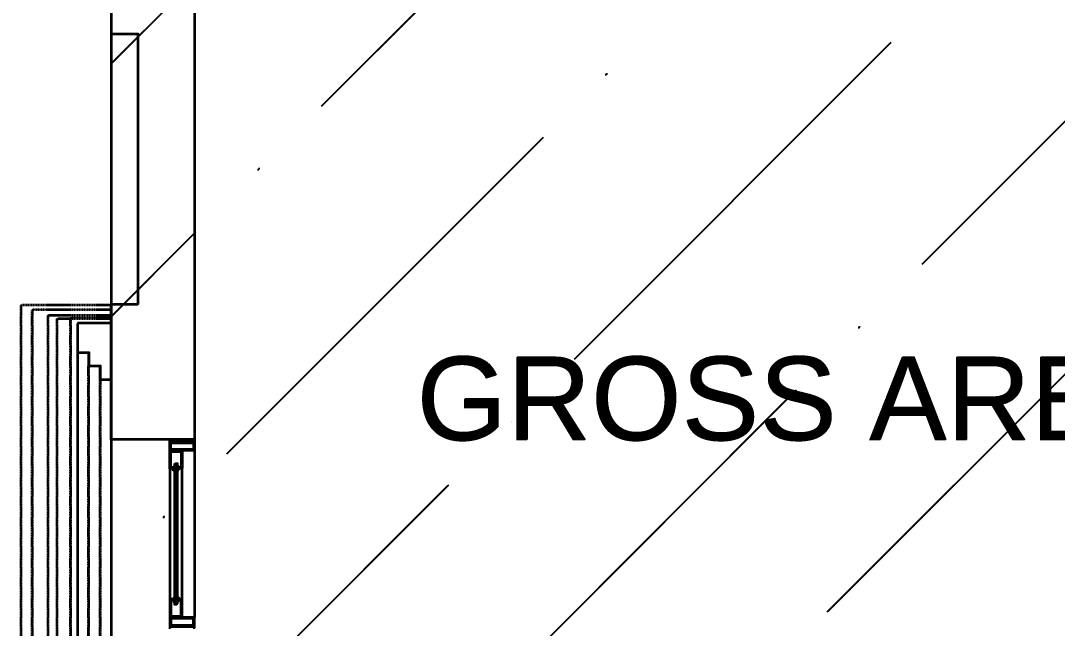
# Model space of a CAD drawing. Header units: inches. Extents: x 4821 to 127877, y 58012 to 433683.
# Drawn here: x 38917 to 43519, y 159021 to 161717 of the extents above; entities that cross this region are included whole.
import ezdxf

# ---------------------------------------------------------------- set-up
doc = ezdxf.new("R2010")
doc.units = ezdxf.units.IN
doc.header["$MEASUREMENT"] = 0
doc.linetypes.add('104-TYPICAL FLOOR$0$HIDDEN', pattern=[0.375, 0.25, -0.125])
for name, color, linetype in [('A-ANNO-SYMB', 130, 'Continuous'), ('A-ELV', 11, 'Continuous'), ('A-LIN-10', 8, 'Continuous'), ('A-WAL-CMU', 7, 'Continuous'), ('A-WALL', 53, 'Continuous'), ('A-WIN', 141, 'Continuous')]:
    doc.layers.add(name, color=color, linetype=linetype)
doc.styles.get("Standard").update_dxf_attribs({"font": 'arial.ttf'})

# ---------------------------------------------------------------- blocks, each defined once
blk = doc.blocks.new('nn win')
for points in [[(1073782.3, -1333384.7, 0.506094), (1073772.7, -1333379.1), (1073772.7, -1333381.8), (1073761.4, -1333381.8), (1073761.4, -1333384.7)], [(1074343.1, -1333384.7, -0.506094), (1074352.7, -1333379.1), (1074352.7, -1333381.8), (1074364, -1333381.8), (1074364, -1333384.7)], [(1073782.3, -1333396.7, -0.506094), (1073772.7, -1333402.3), (1073772.7, -1333399.7), (1073761.4, -1333399.7), (1073761.4, -1333396.7)], [(1074343.1, -1333396.7, 0.506094), (1074352.7, -1333402.3), (1074352.7, -1333399.7), (1074364, -1333399.7), (1074364, -1333396.7)]]:
    blk.add_hatch(color=2).paths.add_polyline_path(points)
at = {"color": 2}
for p, q in [((1073652.7, -1333363.2, -517.5), (1073642.7, -1333363.2, -517.5)), ((1074472.7, -1333363.2, -517.5), (1074482.7, -1333363.2, -517.5)), ((1073642.7, -1333473.2, -517.5), (1073652.7, -1333473.2, -517.5)), ((1074482.7, -1333473.2, -517.5), (1074472.7, -1333473.2, -517.5))]:
    blk.add_line(p, q, dxfattribs=at)
for p, q in [((1074352.7, -1333363.2, 517.5), (1073772.7, -1333363.2, -517.5)), ((1073772.7, -1333418.2, -517.5), (1074352.7, -1333418.2, 517.5)), ((1074432.7, -1333473.2, 703), (1073692.7, -1333473.2, -517.5))]:
    blk.add_line(p, q)
at = {"color": 2, "elevation": 1035}
for points in [[(1073652.7, -1333473.2), (1073692.7, -1333473.2), (1073692.7, -1333363.2), (1073692.7, -1333363.2), (1073692.7, -1333363.2), (1073652.7, -1333363.2)], [(1074472.7, -1333473.2), (1074432.7, -1333473.2), (1074432.7, -1333363.2), (1074432.7, -1333363.2), (1074432.7, -1333363.2), (1074472.7, -1333363.2)]]:
    blk.add_lwpolyline(points, close=True, dxfattribs=at)
at = {"color": 9, "elevation": 1035}
for points in [[(1073657.7, -1333468.2), (1073687.7, -1333468.2), (1073687.7, -1333368.2), (1073657.7, -1333368.2)], [(1074467.7, -1333468.2), (1074437.7, -1333468.2), (1074437.7, -1333368.2), (1074467.7, -1333368.2)]]:
    blk.add_lwpolyline(points, close=True, dxfattribs=at)
at = {"color": 2}
for points, elevation in [([(1073772.7, -1333384.7), (1073772.7, -1333363.2), (1073692.7, -1333363.2), (1073692.7, -1333418.2), (1073772.7, -1333418.2), (1073772.7, -1333396.7)], -517.5), ([(1074352.7, -1333384.7), (1074352.7, -1333363.2), (1074432.7, -1333363.2), (1074432.7, -1333418.2), (1074352.7, -1333418.2), (1074352.7, -1333396.7)], 517.5)]:
    blk.add_lwpolyline(points, dxfattribs=dict(at, elevation=elevation))
at = {"color": 9}
for points, elevation in [([(1073768.2, -1333384.7), (1073768.2, -1333367.7), (1073697.2, -1333367.7), (1073697.2, -1333413.7), (1073768.2, -1333413.7), (1073768.2, -1333396.7)], -517.5), ([(1074357.2, -1333384.7), (1074357.2, -1333367.7), (1074428.2, -1333367.7), (1074428.2, -1333413.7), (1074357.2, -1333413.7), (1074357.2, -1333396.7)], 517.5)]:
    blk.add_lwpolyline(points, dxfattribs=dict(at, elevation=elevation))
at = {"elevation": 1035}
blk.add_lwpolyline([(1073751.4, -1333396.7), (1074374, -1333396.7), (1074374, -1333384.7), (1073751.4, -1333384.7)], close=True, dxfattribs=at)
at = {"color": 2, "elevation": 1035}
for points in [[(1073782.3, -1333384.7, 0.506094), (1073772.7, -1333379.1), (1073772.7, -1333381.8), (1073761.4, -1333381.8), (1073761.4, -1333384.7)], [(1074343.1, -1333384.7, -0.506094), (1074352.7, -1333379.1), (1074352.7, -1333381.8), (1074364, -1333381.8), (1074364, -1333384.7)], [(1073782.3, -1333396.7, -0.506094), (1073772.7, -1333402.3), (1073772.7, -1333399.7), (1073761.4, -1333399.7), (1073761.4, -1333396.7)], [(1074343.1, -1333396.7, 0.506094), (1074352.7, -1333402.3), (1074352.7, -1333399.7), (1074364, -1333399.7), (1074364, -1333396.7)]]:
    blk.add_lwpolyline(points, format="xyb", close=True, dxfattribs=at)
blk = doc.blocks.new('kr')
at = {"layer": 'A-ELV'}
blk.add_line((1023877.5, -1333095), (1020301.6, -1333095, 0), dxfattribs=at)
at = {"layer": 'A-ELV', "elevation": 0}
blk.add_lwpolyline([(1020171.6, -1333095), (1020301.6, -1333095), (1020301.6, -1333145), (1020361.6, -1333145), (1020361.6, -1333195), (1020421.6, -1333195), (1020421.6, -1333245), (1020171.6, -1333245), (1020171.6, -1333095)], dxfattribs=at)
at = {"layer": 'A-ELV'}
blk.add_lwpolyline([(1024007.5, -1333095), (1023877.5, -1333095), (1023877.5, -1333145), (1023817.5, -1333145), (1023817.5, -1333195), (1023757.5, -1333195), (1023757.5, -1333245), (1024007.5, -1333245), (1024007.5, -1333095)], dxfattribs=at)
at = {"layer": 'A-LIN-10', "linetype": '104-TYPICAL FLOOR$0$HIDDEN', "ltscale": 0.4}
for p, q in [((1020091.2, -1332845, 0), (1020091.2, -1333245, 0)), ((1022307.5, -1332845), (1020091.2, -1332845, 0)), ((1022307.5, -1332845), (1024087.8, -1332845)), ((1024087.8, -1332845), (1024087.8, -1333245)), ((1020111.2, -1332895, 0), (1020111.2, -1333245, 0)), ((1022307.5, -1332895), (1020111.2, -1332895, 0)), ((1022307.5, -1332895), (1024067.8, -1332895)), ((1024067.8, -1332895), (1024067.8, -1333245)), ((1022307.5, -1332965), (1020136.2, -1332965, 0)), ((1020136.2, -1332965, 0), (1020136.2, -1333245, 0)), ((1022307.5, -1332965), (1024042.8, -1332965)), ((1024042.8, -1332965), (1024042.8, -1333245)), ((1020136.2, -1333005, 0), (1020136.2, -1333245, 0)), ((1022307.5, -1333005), (1020151.2, -1333005, 0)), ((1020151.2, -1333005, 0), (1020151.2, -1333245, 0)), ((1022307.5, -1333005), (1024027.8, -1333005)), ((1024027.8, -1333005), (1024027.8, -1333245)), ((1024042.8, -1333005), (1024042.8, -1333245)), ((1020146.6, -1333065, 0), (1020146.6, -1333245, 0)), ((1022307.5, -1333065), (1020146.6, -1333065, 0)), ((1022307.5, -1333065), (1024032.5, -1333065)), ((1024032.5, -1333065), (1024032.5, -1333245)), ((1020361.6, -1333145, 0), (1023817.5, -1333145)), ((1023757.5, -1333195), (1020421.6, -1333195, 0))]:
    blk.add_line(p, q, dxfattribs=at)
blk = doc.blocks.new('FIRST SLAB EDGE')
at = {"layer": 'A-WAL-CMU'}
blk.add_line((1147867.7, -1715073.6), (1147867.7, -1717538.5), dxfattribs=at)
at = {"layer": 'A-WAL-CMU', "elevation": 1209.3}
blk.add_lwpolyline([(1147867.7, -1715073.6), (1147497.7, -1715073.6), (1147497.7, -1715741)], dxfattribs=at)
at = {"layer": 'A-WAL-CMU'}
blk.add_lwpolyline([(1147867.7, -1717538.5), (1147497.7, -1717538.5), (1147497.7, -1716938.6), (1147617.7, -1716938.6), (1147617.7, -1715741), (1147497.7, -1715741)], dxfattribs=at)
at = {"layer": 'A-WAL-CMU', "rotation": 90}
blk.add_blockref('kr', (-185747.3, -2741029.9, 848.3), dxfattribs=at)
at = {"layer": 'A-WIN', "rotation": 90}
blk.add_blockref('nn win', (-185605.5, -2792021.1, 0), dxfattribs=at)

msp = doc.modelspace()

# ---------------------------------------------------------------- hatches: boundary and pattern name
at = {"layer": 'A-WALL'}
h = msp.add_hatch(dxfattribs=at)
h.set_pattern_fill('ANSI36', color=5, scale=250)
h.set_pattern_definition([(45, (-1012683.5, -137256.6), (420.9495, 1543.4815), [1984.375, -396.875, 0, -396.875])])
h.paths.add_polyline_path([(47541.6, 165952.5), (39319.2, 165952.5), (39319, 155957.6), (44841.4, 155957.6), (44841.6, 152081.8), (47541.6, 152081.8)])
h = msp.add_hatch(dxfattribs=at)
h.set_pattern_fill('ANSI36', color=5, scale=250)
h.set_pattern_definition([(45, (-1012680.1, -137253.6), (420.9495, 1543.4815), [1984.375, -396.875, 0, -396.875])])
h.paths.add_polyline_path([(47545, 165955.5), (39322.6, 165955.5), (39322.4, 155960.6), (44844.8, 155960.6), (44845, 152084.8), (47545, 152084.8)])

# ---------------------------------------------------------------- linework, layer by layer
at = {"layer": 'A-WALL', "color": 1, "elevation": 0}
for points in [[(47541, 152081.8), (44841, 152081.8), (44840.8, 155957.6), (39318.4, 155957.6), (39318.6, 165952.5), (47540.9, 165952.5), (47541, 152081.8)], [(47544.4, 152084.8), (44844.4, 152084.8), (44844.2, 155960.6), (39321.8, 155960.6), (39322, 165955.5), (47544.3, 165955.5), (47544.4, 152084.8)]]:
    msp.add_lwpolyline(points, dxfattribs=at)

# ---------------------------------------------------------------- block references
at = {"layer": 'A-WAL-CMU'}
for p in [(-1108177, 1877399), (-1108180.4, 1877396.1)]:
    msp.add_blockref('FIRST SLAB EDGE', p, dxfattribs=at)

# ---------------------------------------------------------------- texts
at = {"layer": 'A-ANNO-SYMB'}
for p in [(40673, 159854.2), (40676.4, 159857.2)]:
    msp.add_text('GROSS AREA =  120 M^ 2', height=369.696, dxfattribs=at).set_placement(p)

doc.saveas('drawing.dxf')
